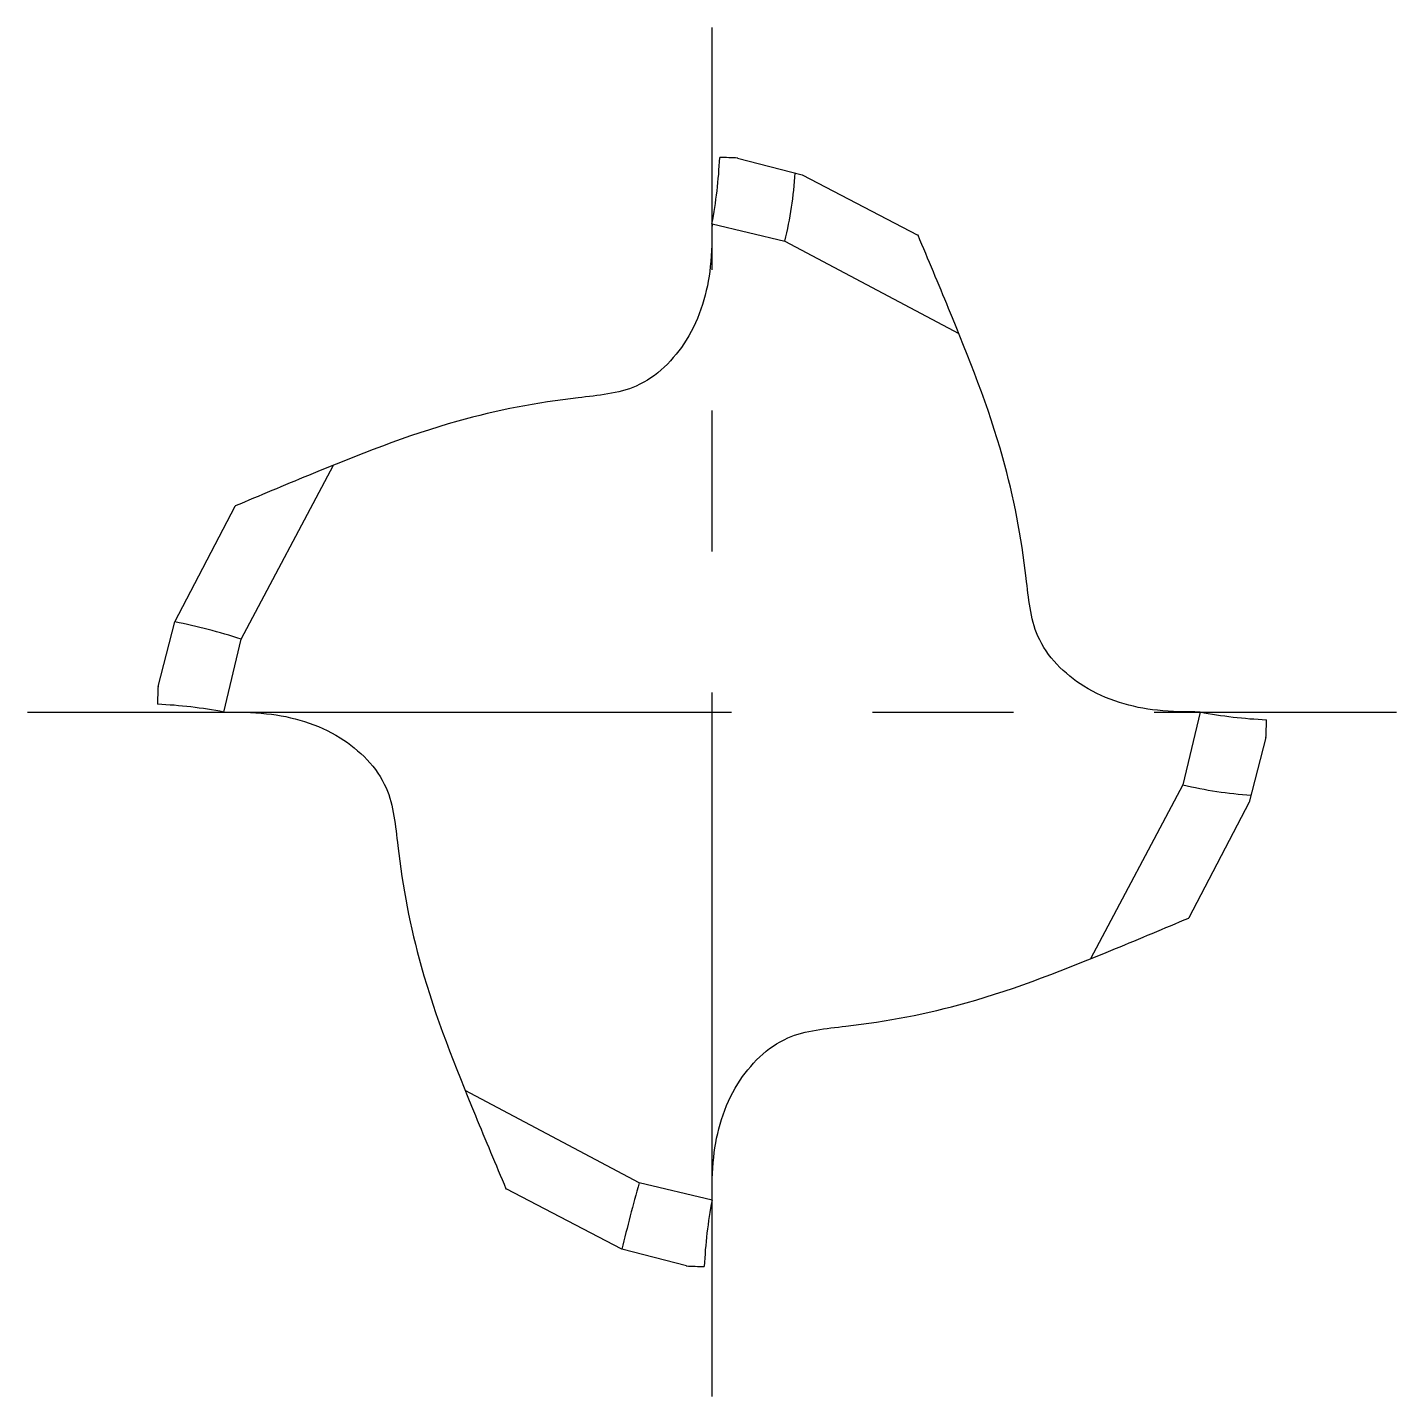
# Model space of a CAD drawing. Header units: millimetres. Extents: x -6.2 to 6.2, y -6.2 to 6.2.
import ezdxf

# ---------------------------------------------------------------- set-up
doc = ezdxf.new("R2010")
doc.units = ezdxf.units.MM
doc.linetypes.add('ACAD_ISO04W100', pattern=[30, 24, -3, 0, -3])
doc.linetypes.add('CENTER', pattern=[50.8, 31.75, -6.35, 6.35, -6.35])
doc.layers.add('中心线', color=2, linetype='ACAD_ISO04W100')
doc.layers.add('轮廓', color=4, linetype='Continuous')

msp = doc.modelspace()

# ---------------------------------------------------------------- linework, layer by layer
at = {"layer": '中心线', "linetype": 'CENTER', "ltscale": 0.2}
for p, q in [((0, -6.173), (0, 6.173)), ((-6.173, 0), (6.173, 0))]:
    msp.add_line(p, q, dxfattribs=at)
at = {"layer": '轮廓'}
for p, q in [((0.231, 4.994), (0.813, 4.844)), ((0.813, 4.844), (1.857, 4.3)), ((0, 4.4), (0.657, 4.246)), ((0.657, 4.246), (2.226, 3.413)), ((-4.246, 0.657), (-3.413, 2.226)), ((-4.844, 0.813), (-4.3, 1.857)), ((-4.994, 0.231), (-4.844, 0.813)), ((-4.4, 0), (-4.246, 0.657)), ((4.4, 0), (4.246, -0.657)), ((4.994, -0.231), (4.844, -0.813)), ((4.246, -0.657), (3.413, -2.226)), ((4.844, -0.813), (4.3, -1.857)), ((-0.657, -4.246), (-2.226, -3.413)), ((-0.813, -4.844), (-1.857, -4.3)), ((0, -4.4), (-0.657, -4.246)), ((-0.231, -4.994), (-0.813, -4.844))]:
    msp.add_line(p, q, dxfattribs=at)
for centre, radius, start, end in [((-4.148, 5.19), 4.222, 349.217, 357.4091), ((0, 0), 5, 87.3469, 89.1951), ((-2.887, 5.091), 3.644, 346.5863, 356.3571), ((-5.887, -4.407), 5.323, 72.0469, 78.6941), ((0, 0), 5, 177.3469, 179.1951), ((-5.19, -4.148), 4.222, 79.217, 87.4091), ((5.19, 4.148), 4.222, 259.217, 267.4091), ((0, 0), 5, 357.3469, 359.1951), ((5.087, 2.853), 3.609, 256.5324, 266.3949), ((12.692, -8.043), 13.878, 164.1195, 166.6715), ((4.148, -5.19), 4.222, 169.217, 177.4091), ((0, 0), 5, 267.3469, 269.1951)]:
    msp.add_arc(centre, radius, start, end, dxfattribs=at)
for points, knots in [([(0, 4.4), (-0.001, 4.272), (-0.003, 3.91), (-0.165, 3.353), (-0.635, 2.885), (-1.405, 2.824), (-2.405, 2.631), (-3.42, 2.227), (-4.079, 1.95), (-4.299, 1.858), (-4.299, 1.858), (-4.3, 1.857), (-4.3, 1.857)], [0, 0, 0, 0, 0.38463, 1.082284, 1.694748, 2.228195, 3.333759, 4.765529, 5.482129, 5.482129, 5.482129, 5.482956, 5.482956, 5.482956, 5.482956]), ([(4.4, 0), (4.272, 0.001), (3.91, 0.003), (3.353, 0.165), (2.885, 0.635), (2.824, 1.405), (2.631, 2.405), (2.227, 3.42), (1.95, 4.079), (1.858, 4.299), (1.858, 4.299), (1.857, 4.3), (1.857, 4.3)], [0, 0, 0, 0, 0.38463, 1.082284, 1.694748, 2.228195, 3.333759, 4.765529, 5.482129, 5.482129, 5.482129, 5.482956, 5.482956, 5.482956, 5.482956]), ([(-4.4, 0), (-4.272, -0.001), (-3.91, -0.003), (-3.353, -0.165), (-2.885, -0.635), (-2.824, -1.405), (-2.631, -2.405), (-2.227, -3.42), (-1.95, -4.079), (-1.858, -4.299), (-1.858, -4.299), (-1.857, -4.3), (-1.857, -4.3)], [0, 0, 0, 0, 0.38463, 1.082284, 1.694748, 2.228195, 3.333759, 4.765529, 5.482129, 5.482129, 5.482129, 5.495749, 5.495749, 5.495749, 5.495749]), ([(0, -4.4), (0.001, -4.272), (0.003, -3.91), (0.165, -3.353), (0.635, -2.885), (1.405, -2.824), (2.405, -2.631), (3.42, -2.227), (4.079, -1.95), (4.299, -1.858), (4.299, -1.858), (4.3, -1.857), (4.3, -1.857)], [0, 0, 0, 0, 0.38463, 1.082284, 1.694748, 2.228195, 3.333759, 4.765529, 5.482129, 5.482129, 5.482129, 5.482956, 5.482956, 5.482956, 5.482956])]:
    msp.add_open_spline(points, degree=3, knots=knots, dxfattribs=at)

doc.saveas('drawing.dxf')
